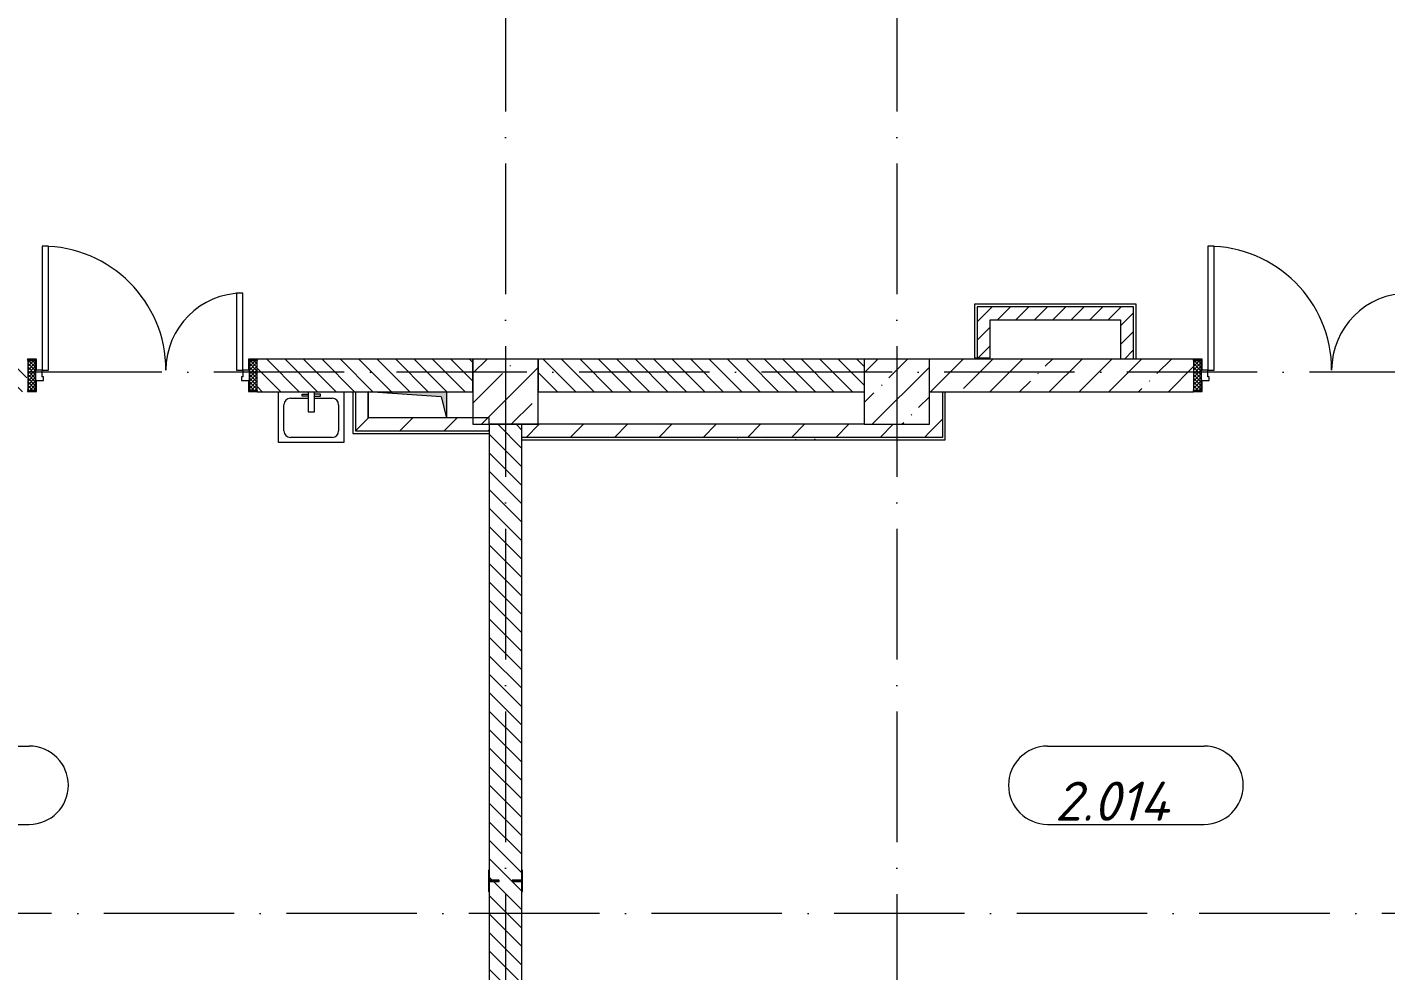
# Model space of a CAD drawing. Header units: millimetres. Extents: x -6467 to 106027, y -7090 to 195095.
# Drawn here: x 32282 to 42700, y 58492 to 65725 of the extents above; entities that cross this region are included whole.
import ezdxf

# ---------------------------------------------------------------- set-up
doc = ezdxf.new("R2010")
doc.units = ezdxf.units.MM
doc.linetypes.add('50_200_ШТРИХ_1Т_ш5_п1_п1_', pattern=[1400, 1000, -200, 0, -200])
for name, color, linetype, lineweight, true_color in [('A-AREA-IDEN-1', 7, 'Continuous', 9, 0xaaaaaa), ('A-GENM-1', 7, 'Continuous', 9, 0xaaaaaa), ('A-GENM-2', 7, 'Continuous', 20, 0xaaaaaa), ('I-WALL-1', 7, 'Continuous', 5, 0x787878), ('M-EQPM-1', 7, 'Continuous', 9, 0xaaaaaa), ('M-EQPM-2', 7, 'Continuous', 9, 0xe2e2e2), ('P-SANR-FIXT-1', 7, 'Continuous', 9, 0xaaaaaa), ('Оси-3', 7, '50_200_ШТРИХ_1Т_ш5_п1_п1_', 9, 0xaaaaaa)]:
    doc.layers.add(name, color=color, linetype=linetype, lineweight=lineweight, true_color=true_color)
for name, color, linetype, lineweight in [('A-DOOR', 7, 'Continuous', 9), ('A-DOOR-2', 7, 'Continuous', 5), ('A-DOOR-FRAM', 7, 'Continuous', 9), ('A-DOOR-FRAM-2', 7, 'Continuous', 5), ('A-WALL', 7, 'Continuous', 5), ('A-WALL-FNSH-1', 7, 'Continuous', 5), ('I-WALL', 7, 'Continuous', 5), ('S-COLS', 7, 'Continuous', 9), ('S-COLS-1', 7, 'Continuous', 5)]:
    doc.layers.add(name, color=color, linetype=linetype, lineweight=lineweight)
doc.styles.add('ISOCPEUR_I', font='isocpeui.ttf', dxfattribs={"height": 300})
pattern_1 = [(135, (0, 0), (-70.71068, -70.71068), [])]
pattern_2 = [(45, (0, 0), (-228.0985, 228.0985), []), (45, (228.1, 0), (-228.0985, 228.0985), [403.225, -80.645, 6.706, -73.939])]
pattern_3 = [(135, (1456.41, 189.685), (-14.14214, -14.14214), []), (225, (1456.41, 189.685), (14.14214, -14.14214), [])]
pattern_4 = [(45, (-666.384, 189.685), (-14.1421, 14.1421), []), (135, (-666.384, 189.685), (-14.1421, -14.1421), [])]
pattern_5 = [(45, (0, 0), (-169.7056, 169.7056), [])]
pattern_6 = [(0, (0, 0), (406.4, 101.6), [6.706, -298.094, 6.706, -298.094, -1625.6]), (0, (0, 0), (406.4, 101.6), [-609.6, 6.706, -602.894, 6.706, -298.094, -711.2]), (0, (0, 0), (406.4, 101.6), [-1524, 6.706, -196.494, 6.706, -501.294]), (120, (152.4, 50.8), (-291.18818, 301.15272), [6.706, -298.094, 6.706, -298.094, -1625.6]), (120, (152.4, 50.8), (-291.18818, 301.15272), [-609.6, 6.706, -602.894, 6.706, -298.094, -711.2]), (120, (152.4, 50.8), (-291.18818, 301.15272), [-1524, 6.706, -196.494, 6.706, -501.294]), (240, (203.2, 254), (-115.21182, -402.75272), [6.706, -298.094, 6.706, -298.094, -1625.6]), (240, (203.2, 254), (-115.21182, -402.75272), [-609.6, 6.706, -602.894, 6.706, -298.094, -711.2]), (240, (203.2, 254), (-115.21182, -402.75272), [-1524, 6.706, -196.494, 6.706, -501.294])]
pattern_7 = [(45, (0, 0), (-70.71068, 70.71068), [])]

# ---------------------------------------------------------------- blocks, each defined once
blk = doc.blocks.new('BSC_Колонна _Прямоугольная - 500х500-V86-АИ_План этажа Радиаторы_2')
at = {"layer": 'S-COLS-1'}
h = blk.add_hatch(dxfattribs=at)
h.set_pattern_fill('FP_114', color=256, style=0, pattern_type=2)
h.set_pattern_definition([(45, (-38950, -62931.04), (-228.0985, 228.0985), []), (45, (-38721.9, -62931.04), (-228.0985, 228.0985), [403.225, -80.645, 6.706, -73.939])])
h.paths.add_polyline_path([(-250, -250), (250, -250), (250, 250), (-250, 250)])
for p, q in [((250, 250), (-250, 250)), ((-250, 250), (-250, -250)), ((250, -250), (250, 250)), ((-250, -250), (250, -250))]:
    blk.add_line(p, q, dxfattribs=at)
blk = doc.blocks.new('110_Дверь_СКБ_2Ст_Наружная1 - СОШ_Д-07_1760_1440_х2400мм_Все учебные помещения_ читальные залы-25547909-АИ_План этажа Радиаторы_2')
at = {"layer": 'A-DOOR-2'}
h = blk.add_hatch(dxfattribs=at)
h.set_pattern_fill('FP_120', color=256, style=0, pattern_type=2)
h.set_pattern_definition(pattern_3)
h.paths.add_polyline_path([(839.5, -115), (899.5, -115), (899.5, 115), (839.5, 115)])
at = {"layer": 'A-DOOR-FRAM-2'}
h = blk.add_hatch(dxfattribs=at)
h.set_pattern_fill('FP_121', color=256, style=0, pattern_type=2)
h.set_pattern_definition(pattern_4)
h.paths.add_polyline_path([(-860.5, -115), (-800.5, -115), (-800.5, 115), (-860.5, 115)])
at = {"layer": 'A-DOOR'}
for p, q in [((-750.5, 990), (-750.5, 40)), ((-700.5, 990), (-750.5, 990)), ((-700.5, 40), (-700.5, 990)), ((789.5, 630), (739.5, 630)), ((739.5, 630), (739.5, 40)), ((789.5, 40), (789.5, 630)), ((-750.5, 40), (-700.5, 40)), ((739.5, 40), (789.5, 40))]:
    blk.add_line(p, q, dxfattribs=at)
at = {"layer": 'A-DOOR-2'}
for p, q in [((-792.5, 123), (-862.5, 123)), ((-862.5, 123), (-862.5, 115)), ((-862.5, 115), (-800.5, 115)), ((-800.5, 115), (-800.5, 40)), ((-792.5, 40), (-792.5, 123)), ((901.5, 123), (831.5, 123)), ((831.5, 123), (831.5, 40)), ((839.5, 40), (839.5, 115)), ((839.5, 115), (901.5, 115)), ((901.5, 115), (901.5, 123)), ((-800.5, 40), (-792.5, 40)), ((831.5, 40), (839.5, 40)), ((-792.5, -40), (-800.5, -40)), ((-800.5, -40), (-800.5, -115)), ((-792.5, -123), (-792.5, -40)), ((839.5, -40), (831.5, -40)), ((831.5, -40), (831.5, -123)), ((839.5, -115), (839.5, -40)), ((-862.5, -115), (-862.5, -123)), ((-800.5, -115), (-862.5, -115)), ((-862.5, -123), (-792.5, -123)), ((831.5, -123), (901.5, -123)), ((901.5, -115), (839.5, -115)), ((901.5, -123), (901.5, -115))]:
    blk.add_line(p, q, dxfattribs=at)
for centre, radius, start, end in [((-750.5, 40), 950, 0, 90), ((789.5, 40), 590, 90, 180)]:
    blk.add_arc(centre, radius, start, end, dxfattribs=at)
at = {"layer": 'A-DOOR-FRAM'}
for p, q in [((-800.5, 115), (-860.5, 115)), ((-860.5, 115), (-860.5, -115)), ((-800.5, -115), (-800.5, 115)), ((899.5, 115), (839.5, 115)), ((839.5, 115), (839.5, -115)), ((899.5, -115), (899.5, 115)), ((-750.5, 40), (-800.5, 40)), ((-800.5, 40), (-800.5, -40)), ((-750.5, -10), (-750.5, 40)), ((789.5, 40), (789.5, -10)), ((839.5, 40), (789.5, 40)), ((839.5, -40), (839.5, 40)), ((-800.5, -40), (-740.5, -40)), ((-740.5, -10), (-750.5, -10)), ((-740.5, -40), (-740.5, -10)), ((789.5, -10), (779.5, -10)), ((779.5, -10), (779.5, -40)), ((779.5, -40), (839.5, -40)), ((-860.5, -115), (-800.5, -115)), ((839.5, -115), (899.5, -115))]:
    blk.add_line(p, q, dxfattribs=at)
blk = doc.blocks.new('Канал вертикальный прямоугольный - Шахта - значок проема-24087330-АИ_План этажа Радиаторы_2')
at = {"layer": 'M-EQPM-2'}
blk.add_hatch(color=256, dxfattribs=at).paths.add_polyline_path([(-100, -300), (-60, 260), (100, 300), (-100, 300)])
at = {"layer": 'M-EQPM-1'}
for p, q in [((-100, -300), (-100, 300)), ((-100, 300), (100, 300)), ((-60, 260), (-100, -300)), ((-60, 260), (100, 300)), ((100, 300), (100, -300)), ((100, -300), (-100, -300))]:
    blk.add_line(p, q, dxfattribs=at)
blk = doc.blocks.new('SND_2D_Раковина1 - 400х300-V212-АИ_План этажа Радиаторы_2')
at = {"layer": 'P-SANR-FIXT-1'}
for p, q in [((-250, -220), (-250, 170)), ((-160, 120), (-25, 120)), ((-70, 150), (-25, 150)), ((-70, 135), (-70, 150)), ((-25, 135), (-70, 135)), ((-25, 170), (-25, 15)), ((25, 15), (25, 170)), ((70, 150), (25, 150)), ((25, 135), (70, 135)), ((25, 120), (160, 120)), ((70, 135), (70, 150)), ((250, 170), (250, -220)), ((-210, -130), (-210, 70)), ((-25, 15), (25, 15)), ((210, 70), (210, -130)), ((160, -180), (-160, -180)), ((250, -220), (-250, -220))]:
    blk.add_line(p, q, dxfattribs=at)
for centre, start, end in [((-160, 70), 90, 180), ((160, 70), 0, 90), ((-160, -130), 180, 270), ((160, -130), 270, 0)]:
    blk.add_arc(centre, 50, start, end, dxfattribs=at)
blk = doc.blocks.new('110_Дверь_СКБ_2Ст_Наружная1 - СОШ_Д-07_1760_1440_х2400мм_Все учебные помещения_ читальные залы-25230912-АИ_План этажа Радиаторы_2')
at = {"layer": 'A-DOOR-2'}
h = blk.add_hatch(dxfattribs=at)
h.set_pattern_fill('FP_120', color=256, style=0, pattern_type=2)
h.set_pattern_definition(pattern_3)
h.paths.add_polyline_path([(899.5, -115), (899.5, 115), (839.5, 115), (839.5, -115)])
at = {"layer": 'A-DOOR-FRAM-2'}
h = blk.add_hatch(dxfattribs=at)
h.set_pattern_fill('FP_121', color=256, style=0, pattern_type=2)
h.set_pattern_definition(pattern_4)
h.paths.add_polyline_path([(-800.5, -115), (-800.5, 115), (-860.5, 115), (-860.5, -115)])
at = {"layer": 'A-DOOR'}
for p, q in [((-750.5, 990), (-750.5, 40)), ((-700.5, 990), (-750.5, 990)), ((-700.5, 40), (-700.5, 990)), ((789.5, 630), (739.5, 630)), ((739.5, 630), (739.5, 40)), ((789.5, 40), (789.5, 630)), ((-750.5, 40), (-700.5, 40)), ((739.5, 40), (789.5, 40))]:
    blk.add_line(p, q, dxfattribs=at)
at = {"layer": 'A-DOOR-2'}
for p, q in [((-792.5, 123), (-862.5, 123)), ((-862.5, 123), (-862.5, 115)), ((-862.5, 115), (-800.5, 115)), ((-800.5, 115), (-800.5, 40)), ((-792.5, 40), (-792.5, 123)), ((901.5, 123), (831.5, 123)), ((831.5, 123), (831.5, 40)), ((839.5, 40), (839.5, 115)), ((839.5, 115), (901.5, 115)), ((901.5, 115), (901.5, 123)), ((-800.5, 40), (-792.5, 40)), ((831.5, 40), (839.5, 40)), ((-792.5, -40), (-800.5, -40)), ((-800.5, -40), (-800.5, -115)), ((-792.5, -123), (-792.5, -40)), ((839.5, -40), (831.5, -40)), ((831.5, -40), (831.5, -123)), ((839.5, -115), (839.5, -40)), ((-862.5, -115), (-862.5, -123)), ((-800.5, -115), (-862.5, -115)), ((-862.5, -123), (-792.5, -123)), ((831.5, -123), (901.5, -123)), ((901.5, -115), (839.5, -115)), ((901.5, -123), (901.5, -115))]:
    blk.add_line(p, q, dxfattribs=at)
for centre, radius, start, end in [((-750.5, 40), 950, 0, 90), ((789.5, 40), 590, 90, 180)]:
    blk.add_arc(centre, radius, start, end, dxfattribs=at)
at = {"layer": 'A-DOOR-FRAM'}
for p, q in [((-800.5, 115), (-860.5, 115)), ((-860.5, 115), (-860.5, -115)), ((-800.5, -115), (-800.5, 115)), ((899.5, 115), (839.5, 115)), ((839.5, 115), (839.5, -115)), ((899.5, -115), (899.5, 115)), ((-750.5, 40), (-800.5, 40)), ((-800.5, 40), (-800.5, -40)), ((-750.5, -10), (-750.5, 40)), ((789.5, 40), (789.5, -10)), ((839.5, 40), (789.5, 40)), ((839.5, -40), (839.5, 40)), ((-800.5, -40), (-740.5, -40)), ((-740.5, -10), (-750.5, -10)), ((-740.5, -40), (-740.5, -10)), ((789.5, -10), (779.5, -10)), ((779.5, -10), (779.5, -40)), ((779.5, -40), (839.5, -40)), ((-860.5, -115), (-800.5, -115)), ((839.5, -115), (899.5, -115))]:
    blk.add_line(p, q, dxfattribs=at)
blk = doc.blocks.new('Фахверк _газобетон торцы_865 - Фахверк _газобетон торцы_-26105617-АИ_План этажа Радиаторы_2')
at = {"layer": 'A-GENM-2'}
for p, q in [((41046, 11135), (40965, 11135)), ((40965, 11135), (40965, 11129)), ((40965, 11129), (41040, 11129)), ((41040, 11129), (41040, 11054)), ((41040, 11054), (41046, 11054)), ((41046, 11054), (41046, 11135)), ((41040, 10954), (41040, 10879)), ((41046, 10954), (41040, 10954)), ((41046, 10873), (41046, 10954)), ((41040, 10879), (40965, 10879)), ((40965, 10879), (40965, 10873)), ((40965, 10873), (41046, 10873))]:
    blk.add_line(p, q, dxfattribs=at)
blk = doc.blocks.new('Фахверк _газобетон торцы_866 - Фахверк _газобетон торцы_-26105637-АИ_План этажа Радиаторы_2')
at = {"layer": 'A-GENM-2'}
for p, q in [((41046, 105920), (40965, 105920)), ((40965, 105920), (40965, 105914)), ((40965, 105914), (41040, 105914)), ((41040, 105914), (41040, 105839)), ((41046, 105839), (41046, 105920)), ((41040, 105839), (41046, 105839)), ((41040, 105664), (40965, 105664)), ((40965, 105664), (40965, 105658)), ((40965, 105658), (41046, 105658)), ((41046, 105739), (41040, 105739)), ((41040, 105739), (41040, 105664)), ((41046, 105658), (41046, 105739))]:
    blk.add_line(p, q, dxfattribs=at)
blk = doc.blocks.new('AAR_СКБ_Марка_помещения_1_5 ммп - Номер-27962133-АИ_План этажа Радиаторы_2')
at = {"layer": 'A-AREA-IDEN-1'}
for p, q in [((-2.987, 3), (3.013, 3)), ((-2.987, 0), (3.013, 0))]:
    blk.add_line(p, q, dxfattribs=at)
for centre, start, end in [((-2.987, 1.5), 90, 270), ((3.013, 1.5), 270, 90)]:
    blk.add_arc(centre, 1.5, start, end, dxfattribs=at)

msp = doc.modelspace()

# ---------------------------------------------------------------- hatches: boundary and pattern name
at = {"layer": 'A-WALL'}
h = msp.add_hatch(dxfattribs=at)
h.set_pattern_fill('FP_1', color=256, style=0, pattern_type=2)
h.set_pattern_definition(pattern_2)
h.paths.add_polyline_path([(44300, 62931), (44700, 62931), (44700, 63181), (42987, 63179), (42987, 62931), (44273, 62931)])
h.paths.add_polyline_path([(39370, 62931), (41223, 62933), (41223, 63181), (39200, 63181), (39200, 62931), (39320, 62931)])
at = {"layer": 'I-WALL'}
h = msp.add_hatch(dxfattribs=at)
h.set_pattern_fill('FP_4', color=256, style=0, pattern_type=2)
h.set_pattern_definition(pattern_7)
h.paths.add_polyline_path([(39666, 63191), (39666, 63581), (39566, 63581), (39566, 63191)])
h = msp.add_hatch(dxfattribs=at)
h.set_pattern_fill('FP_4', color=256, style=0, pattern_type=2)
h.set_pattern_definition(pattern_7)
h.paths.add_polyline_path([(40666, 63481), (40666, 63581), (39666, 63581), (39666, 63481)])
h = msp.add_hatch(dxfattribs=at)
h.set_pattern_fill('FP_4', color=256, style=0, pattern_type=2)
h.set_pattern_definition(pattern_7)
h.paths.add_polyline_path([(40666, 63181), (40766, 63181), (40766, 63581), (40666, 63581), (40666, 63481)])
h = msp.add_hatch(dxfattribs=at)
h.set_pattern_fill('FP_2', color=256, style=0, pattern_type=2)
h.set_pattern_definition(pattern_1)
h.paths.add_polyline_path([(38700, 62931), (38700, 63181), (36200, 63181), (36200, 62931)])
h.paths.add_polyline_path([(34780, 62931), (35700, 62931), (35700, 63181), (34047, 63179), (34047, 62931)])
h.paths.add_polyline_path([(31400, 62931), (32280, 62931), (32280, 63181), (30200, 63181), (30200, 62931)])
h.paths.add_polyline_path([(28240, 62931), (28310, 62931), (28310, 63181), (28090, 63181), (28090, 62931), (28140, 62931)])
h.paths.add_polyline_path([(29700, 62931), (29700, 63181), (29010, 63181), (29010, 62931), (29404, 62931)])
h.paths.add_polyline_path([(27390, 62931), (27390, 63181), (27200, 63181), (27200, 62931)])
h = msp.add_hatch(dxfattribs=at)
h.set_pattern_fill('FP_5', color=256, style=0, pattern_type=2)
h.set_pattern_definition(pattern_5)
h.paths.add_polyline_path([(34800, 62631), (34900, 62631), (34900, 62931), (34897, 62931), (34800, 62931)])
h = msp.add_hatch(dxfattribs=at)
h.set_pattern_fill('FP_5', color=256, style=0, pattern_type=2)
h.set_pattern_definition(pattern_5)
h.paths.add_polyline_path([(39300, 62581), (39300, 62931), (39200, 62931), (39200, 62581)])
h = msp.add_hatch(dxfattribs=at)
h.set_pattern_fill('FP_5', color=256, style=0, pattern_type=2)
h.set_pattern_definition(pattern_5)
h.paths.add_polyline_path([(35825, 62631), (35825, 62731), (34900, 62731), (34900, 62631)])
h = msp.add_hatch(dxfattribs=at)
h.set_pattern_fill('FP_2', color=256, style=0, pattern_type=2)
h.set_pattern_definition(pattern_1)
h.paths.add_polyline_path([(36075, 55681), (36075, 62681), (35825, 62681), (35825, 55681), (36048, 55681)])
h = msp.add_hatch(dxfattribs=at)
h.set_pattern_fill('FP_5', color=256, style=0, pattern_type=2)
h.set_pattern_definition(pattern_5)
h.paths.add_polyline_path([(38700, 62581), (39200, 62581), (39200, 62681), (36075, 62681), (36075, 62581)])
at = {"layer": 'I-WALL-1'}
h = msp.add_hatch(dxfattribs=at)
h.set_pattern_fill('FP_3', color=256, style=0, pattern_type=2)
h.set_pattern_definition(pattern_6)
h.paths.add_polyline_path([(39546, 63191), (39566, 63191), (39566, 63601), (39546, 63601)])
h = msp.add_hatch(dxfattribs=at)
h.set_pattern_fill('FP_3', color=256, style=0, pattern_type=2)
h.set_pattern_definition(pattern_6)
h.paths.add_polyline_path([(40766, 63581), (40766, 63601), (39566, 63601), (39566, 63581), (40666, 63581)])
h = msp.add_hatch(dxfattribs=at)
h.set_pattern_fill('FP_3', color=256, style=0, pattern_type=2)
h.set_pattern_definition(pattern_6)
h.paths.add_polyline_path([(40786, 63181), (40786, 63601), (40766, 63601), (40766, 63181)])
h = msp.add_hatch(dxfattribs=at)
h.set_pattern_fill('FP_3', color=256, style=0, pattern_type=2)
h.set_pattern_definition(pattern_6)
h.paths.add_polyline_path([(34800, 62611), (34800, 62931), (34780, 62931), (34780, 62611)])
h = msp.add_hatch(dxfattribs=at)
h.set_pattern_fill('FP_3', color=256, style=0, pattern_type=2)
h.set_pattern_definition(pattern_6)
h.paths.add_polyline_path([(39320, 62561), (39320, 62931), (39300, 62931), (39300, 62561)])
h = msp.add_hatch(dxfattribs=at)
h.set_pattern_fill('FP_3', color=256, style=0, pattern_type=2)
h.set_pattern_definition(pattern_6)
h.paths.add_polyline_path([(35825, 62611), (35825, 62631), (34800, 62631), (34800, 62611), (34900, 62611)])
h = msp.add_hatch(dxfattribs=at)
h.set_pattern_fill('FP_3', color=256, style=0, pattern_type=2)
h.set_pattern_definition(pattern_6)
h.paths.add_polyline_path([(39300, 62561), (39300, 62581), (36075, 62581), (36075, 62561), (39200, 62561)])
at = {"layer": 'S-COLS-1'}
h = msp.add_hatch(dxfattribs=at)
h.set_pattern_fill('FP_1', color=256, style=0, pattern_type=2)
h.set_pattern_definition(pattern_2)
h.paths.add_polyline_path([(35700, 62681), (36200, 62681), (36200, 63181), (35700, 63181), (35700, 62931)])

# ---------------------------------------------------------------- linework, layer by layer
at = {"layer": 'A-WALL'}
for p, q in [((39566, 63581), (39566, 63191)), ((40766, 63581), (39566, 63581)), ((40766, 63181), (40766, 63581)), ((35700, 63181), (34045, 63181)), ((35700, 62931), (35700, 63181)), ((38700, 63181), (36200, 63181)), ((36200, 63181), (36200, 62931)), ((41225, 63181), (39200, 63181)), ((34045, 62931), (34897, 62931)), ((34800, 62931), (34800, 62631)), ((35497, 62931), (35700, 62931)), ((36200, 62931), (38700, 62931)), ((39200, 62931), (41225, 62931)), ((39300, 62931), (39300, 62581)), ((34800, 62631), (35825, 62631)), ((35825, 62681), (35825, 55681)), ((36075, 62681), (35825, 62681)), ((36075, 55681), (36075, 62681)), ((39300, 62581), (36075, 62581))]:
    msp.add_line(p, q, dxfattribs=at)
at = {"layer": 'A-WALL-FNSH-1'}
for p, q in [((39546, 63601), (39546, 63191)), ((40786, 63601), (39546, 63601)), ((40786, 63181), (40786, 63601)), ((39666, 63191), (39666, 63481)), ((39666, 63481), (40666, 63481)), ((40666, 63481), (40666, 63181)), ((39546, 63191), (39666, 63191)), ((34780, 62931), (34780, 62611)), ((34900, 62731), (34900, 62931)), ((39320, 62561), (39320, 62931)), ((35825, 62731), (34900, 62731)), ((35825, 62681), (35825, 62731)), ((38700, 62681), (36075, 62681)), ((34780, 62611), (35825, 62611)), ((36075, 62561), (39320, 62561))]:
    msp.add_line(p, q, dxfattribs=at)
at = {"layer": 'S-COLS'}
for p, q in [((35700, 63181), (35700, 62931)), ((36200, 62931), (36200, 63181)), ((35825, 62681), (36075, 62681))]:
    msp.add_line(p, q, dxfattribs=at)
at = {"layer": 'S-COLS-1'}
for p, q in [((36200, 63181), (35700, 63181)), ((35700, 62931), (35700, 62681)), ((36200, 62681), (36200, 62931)), ((35700, 62681), (35825, 62681)), ((36075, 62681), (36200, 62681))]:
    msp.add_line(p, q, dxfattribs=at)
at = {"layer": 'Оси-3'}
for p, q in [((35950, 91281), (35950, 52458)), ((38950, 91281), (38950, 52458)), ((104718, 63081), (-5267, 63081)), ((74472, 58931), (-5267, 58931))]:
    msp.add_line(p, q, dxfattribs=at)

# ---------------------------------------------------------------- block references
at = {"layer": 'A-AREA-IDEN-1', "xscale": 199.9999999999999, "yscale": 199.9999999999999, "zscale": 199.9999999999999}
for p in [(31695, 59614), (40704, 59614)]:
    msp.add_blockref('AAR_СКБ_Марка_помещения_1_5 ммп - Номер-27962133-АИ_План этажа Радиаторы_2', p, dxfattribs=at)
at = {"layer": 'A-DOOR-2'}
for name, p in [('110_Дверь_СКБ_2Ст_Наружная1 - СОШ_Д-07_1760_1440_х2400мм_Все учебные помещения_ читальные залы-25547909-АИ_План этажа Радиаторы_2', (33146, 63056)), ('110_Дверь_СКБ_2Ст_Наружная1 - СОШ_Д-07_1760_1440_х2400мм_Все учебные помещения_ читальные залы-25230912-АИ_План этажа Радиаторы_2', (42085, 63056))]:
    msp.add_blockref(name, p, dxfattribs=at)
at = {"layer": 'A-GENM-1'}
for name, p, rotation in [('Фахверк _газобетон торцы_866 - Фахверк _газобетон торцы_-26105637-АИ_План этажа Радиаторы_2', (-69839, 100227), 269.9999999999993), ('Фахверк _газобетон торцы_865 - Фахверк _газобетон торцы_-26105617-АИ_План этажа Радиаторы_2', (46954, 18135), 90.00000000000074)]:
    msp.add_blockref(name, p, dxfattribs=dict(at, rotation=rotation))
at = {"layer": 'M-EQPM-1', "rotation": 269.9999999999993}
msp.add_blockref('Канал вертикальный прямоугольный - Шахта - значок проема-24087330-АИ_План этажа Радиаторы_2', (35197, 62831), dxfattribs=at)
at = {"layer": 'P-SANR-FIXT-1'}
msp.add_blockref('SND_2D_Раковина1 - 400х300-V212-АИ_План этажа Радиаторы_2', (34460, 62761), dxfattribs=at)
at = {"layer": 'S-COLS'}
msp.add_blockref('BSC_Колонна _Прямоугольная - 500х500-V86-АИ_План этажа Радиаторы_2', (38950, 62931), dxfattribs=at)

# ---------------------------------------------------------------- texts
at = {"layer": 'A-AREA-IDEN-1', "insert": (40599, 59642), "char_height": 300, "width": 940, "attachment_point": 8, "line_spacing_factor": 1.139951, "style": 'ISOCPEUR_I'}
msp.add_mtext('\\pxqc,t8.46667,16.93333,25.4,33.86667,42.33333,50.8,59.26667,67.73333,76.2,84.66667,93.13333,101.6,110.06667,118.53333,127,135.46667,143.93333,152.4,160.86667,169.33333,177.8,186.26667,194.73333,203.2,211.66667,220.13333,228.6,237.06667,245.53333,254,262.46667,270.93333;{2.014}', dxfattribs=at)

doc.saveas('drawing.dxf')
